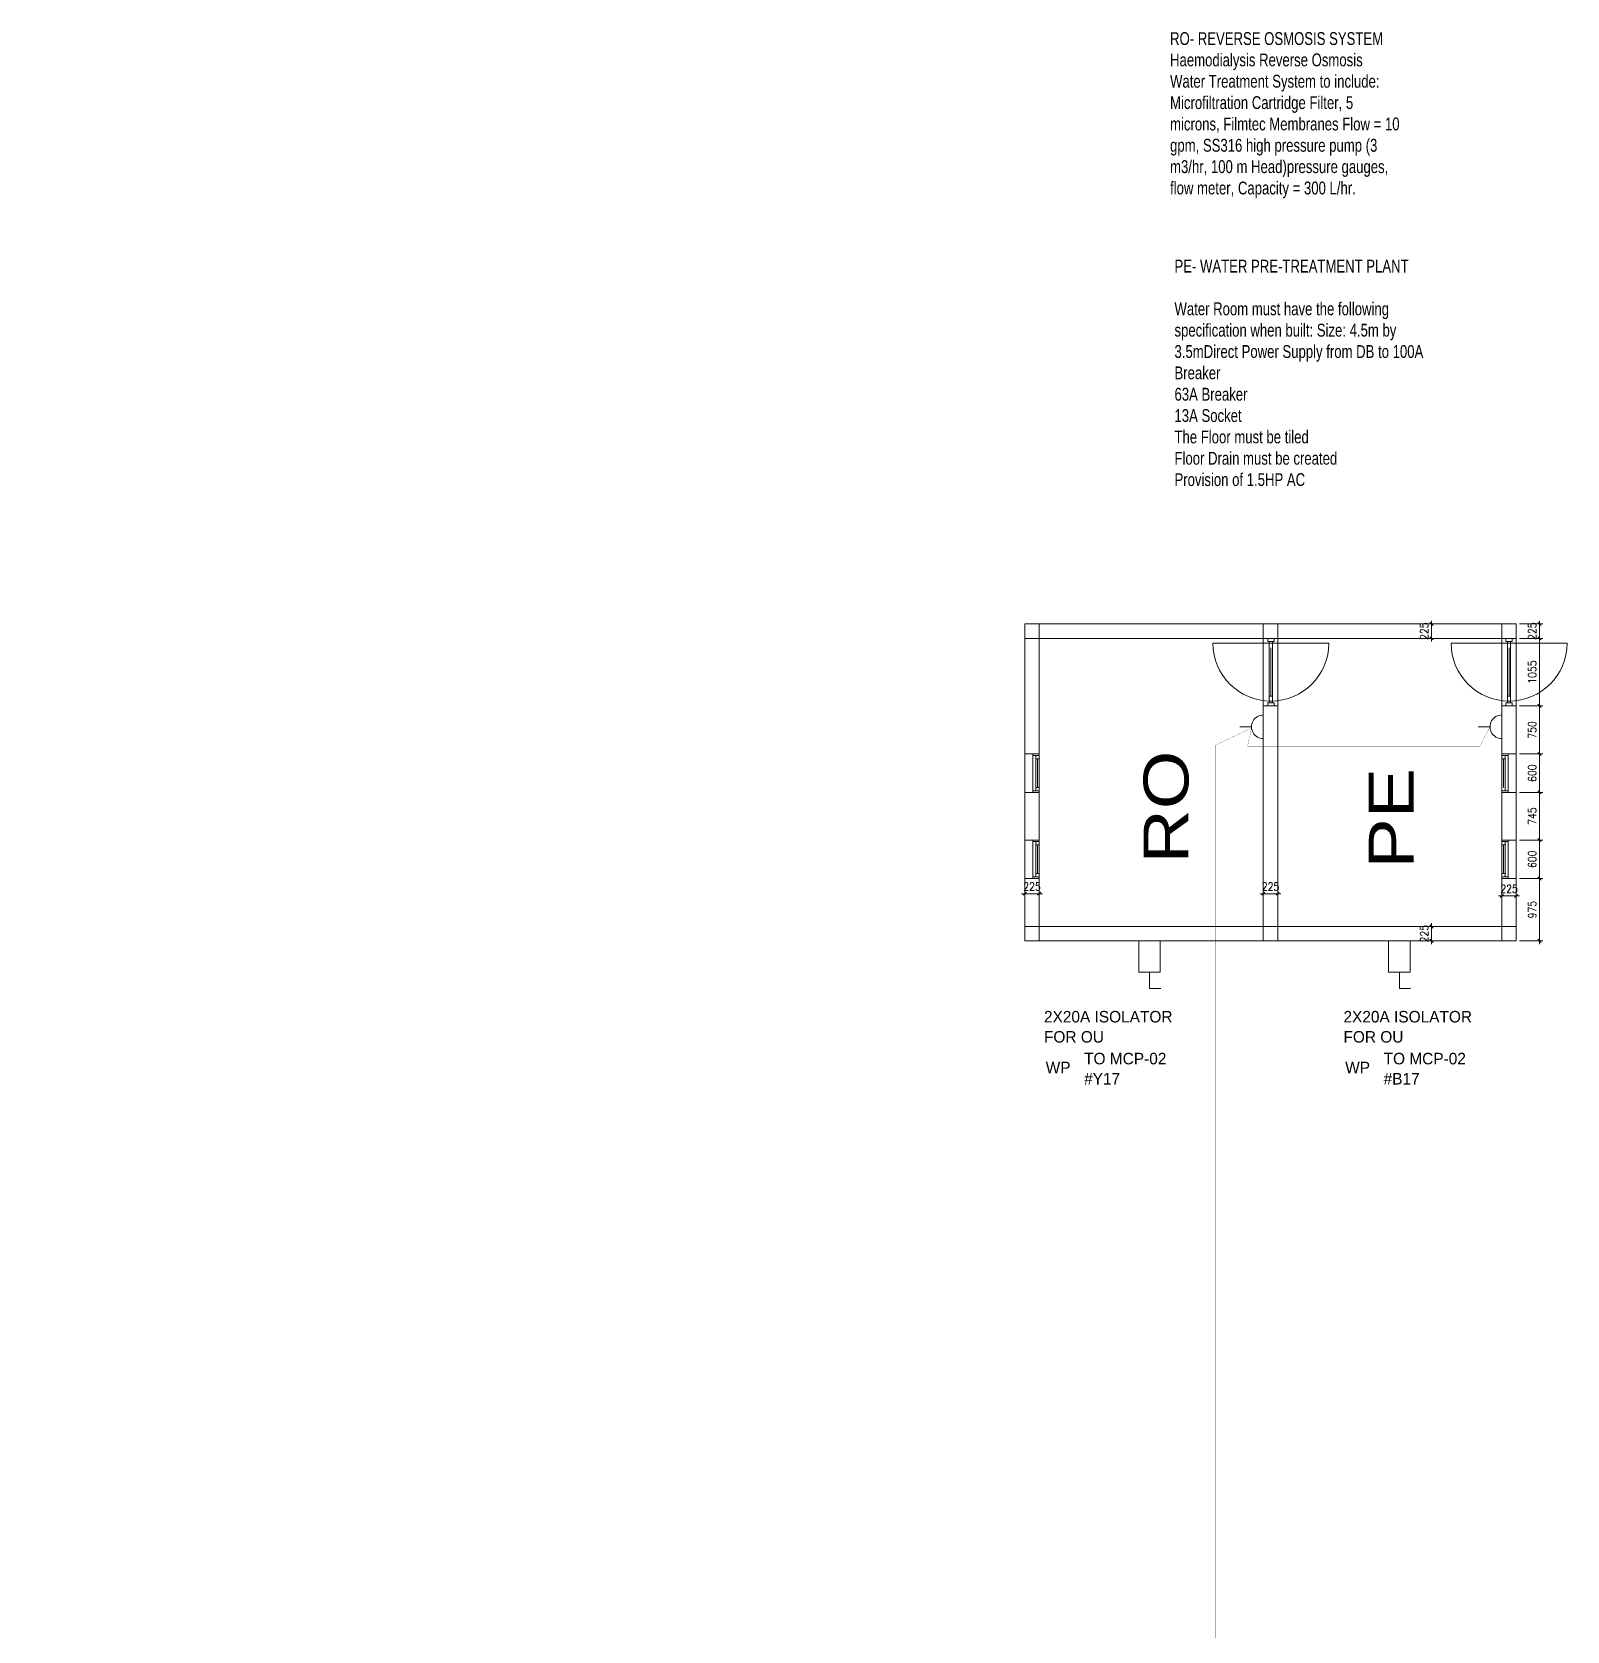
# Model space of a CAD drawing. Header units: metres. Extents: x 75097 to 220695, y -1557923 to -1361206.
# Drawn here: x 136781 to 160753, y -1386181 to -1361206 of the extents above; entities that cross this region are included whole.
import ezdxf

# ---------------------------------------------------------------- set-up
doc = ezdxf.new("R2010")
doc.units = ezdxf.units.M
doc.layers.get('0').update_dxf_attribs({"lineweight": 0})
for name, color, linetype, lineweight in [('A-100 - Copy$0$Aluminum', 8, 'Continuous', 0), ('A-100 - Copy$0$Dim', 8, 'Continuous', 9), ('A-100 - Copy$0$Dims', 8, 'Continuous', 0), ('A-100 - Copy$0$Medical Equipment and Furniture', 8, 'Continuous', 0), ('A-100 - Copy$0$Structure', 8, 'Continuous', 9), ('A-100 - Copy$0$Walls', 8, 'Continuous', 0), ('A-100 - Copy$0$ΗΜ ΙΑ Κείμενο', 8, 'Continuous', 15)]:
    doc.layers.add(name, color=color, linetype=linetype, lineweight=lineweight)
doc.layers.add('E-POWR', color=7, linetype='Continuous', lineweight=9, true_color=0x4e7e3e)
doc.layers.add('E-POWR-IDEN _1-100_', color=7, linetype='Continuous', lineweight=9, true_color=0x4e7e3e)
doc.styles.add('A-100 - Copy$0$MARI3', font='arial.ttf', dxfattribs={"width": 1.2})
doc.styles.add('A-100 - Copy$0$ROMANS', font='romans.shx', dxfattribs={"width": 0.85})
doc.styles.add('A-100 - Copy$0$X3G_ENTITY_2587EA', font='swisscl.ttf', dxfattribs={"height": 200})
doc.styles.add('Optima_5', font='', dxfattribs={"height": 3.001645})
doc.styles.get('Optima_5').set_extended_font_data('Optima')
doc.dimstyles.new('A-100 - Copy$0$Dim 1-50', dxfattribs={"dimscale": 0.5, "dimtxt": 250, "dimasz": 100, "dimexe": 100, "dimexo": 100, "dimgap": 100, "dimtad": 1, "dimdec": 0, "dimzin": 0, "dimdsep": 46, "dimtxsty": 'A-100 - Copy$0$ROMANS', "dimblk": 'A-100 - Copy$0$_Oblique', "dimcen": 100, "dimdle": 100, "dimclrd": 8, "dimclre": 8, "dimclrt": 256, "dimadec": 1, "dimazin": 0, "dimtfac": 1, "dimtdec": 0, "dimtix": 1, "dimtmove": 1, "dimatfit": 3, "dimfxl": 0.5, "dimtolj": 1, "dimtzin": 0, "dimlwd": -1, "dimlwe": -1, "dimarcsym": 0})

# ---------------------------------------------------------------- blocks, each defined once
blk = doc.blocks.new('NORMAL SOCKET')
at = {"layer": 'E-POWR'}
for p, q in [((0, 308), (0, 615)), ((-308, 0), (308, 0))]:
    blk.add_line(p, q, dxfattribs=at)
blk.add_ellipse((0, 0), major_axis=(33, 306), ratio=1, start_param=4.81904, end_param=7.960633, dxfattribs=at)
blk = doc.blocks.new('A-100 - Copy$0$_Oblique')
at = {"color": 0, "linetype": 'ByBlock', "lineweight": -2}
blk.add_line((-0.5, -0.5), (0.5, 0.5), dxfattribs=at)
blk = doc.blocks.new('*D204')
at = {"layer": 'A-100 - Copy$0$Dim', "color": 8, "transparency": 16777216}
for p, q in [((156010, -1374665), (155960, -1374665)), ((156235, -1374665), (156010, -1374665)), ((156235, -1374665), (156285, -1374665))]:
    blk.add_line(p, q, dxfattribs=at)
at = {"layer": 'A-100 - Copy$0$Dim', "color": 8, "transparency": 16777216, "xscale": 50, "yscale": 50, "zscale": 50}
blk.add_blockref('A-100 - Copy$0$_Oblique', (156010, -1374665), dxfattribs=at)
at = {"layer": 'A-100 - Copy$0$Dim', "color": 8, "transparency": 16777216, "xscale": 50, "yscale": 50, "zscale": 50, "rotation": 180}
blk.add_blockref('A-100 - Copy$0$_Oblique', (156235, -1374665), dxfattribs=at)
at = {"layer": 'A-100 - Copy$0$Dim', "transparency": 16777216, "insert": (156123, -1374553), "char_height": 125, "attachment_point": 5, "style": 'A-100 - Copy$0$ROMANS'}
blk.add_mtext('\\A1;225', dxfattribs=at)
blk = doc.blocks.new('*D205')
at = {"layer": 'A-100 - Copy$0$Dim', "color": 8, "transparency": 16777216}
for p, q in [((159735, -1374700), (159685, -1374700)), ((159735, -1374700), (159960, -1374700)), ((159960, -1374700), (160010, -1374700))]:
    blk.add_line(p, q, dxfattribs=at)
at = {"layer": 'A-100 - Copy$0$Dim', "color": 8, "transparency": 16777216, "xscale": 50, "yscale": 50, "zscale": 50}
blk.add_blockref('A-100 - Copy$0$_Oblique', (159735, -1374700), dxfattribs=at)
at = {"layer": 'A-100 - Copy$0$Dim', "color": 8, "transparency": 16777216, "xscale": 50, "yscale": 50, "zscale": 50, "rotation": 180}
blk.add_blockref('A-100 - Copy$0$_Oblique', (159960, -1374700), dxfattribs=at)
at = {"layer": 'A-100 - Copy$0$Dim', "transparency": 16777216, "insert": (159848, -1374588), "char_height": 125, "attachment_point": 5, "style": 'A-100 - Copy$0$ROMANS'}
blk.add_mtext('\\A1;225', dxfattribs=at)
blk = doc.blocks.new('*D206')
at = {"layer": 'A-100 - Copy$0$Dim', "color": 8, "transparency": 16777216}
for p, q in [((160010, -1374427), (160373, -1374427)), ((160323, -1375452), (160323, -1374377)), ((160010, -1375402), (160373, -1375402))]:
    blk.add_line(p, q, dxfattribs=at)
at = {"layer": 'A-100 - Copy$0$Dim', "color": 8, "transparency": 16777216, "xscale": 50, "yscale": 50, "zscale": 50}
for p, rotation in [((160323, -1374427), 90), ((160323, -1375402), 270)]:
    blk.add_blockref('A-100 - Copy$0$_Oblique', p, dxfattribs=dict(at, rotation=rotation))
at = {"layer": 'A-100 - Copy$0$Dim', "transparency": 16777216, "insert": (160210, -1374914), "char_height": 125, "attachment_point": 5, "rotation": 90, "style": 'A-100 - Copy$0$ROMANS'}
blk.add_mtext('\\A1;975', dxfattribs=at)
blk = doc.blocks.new('*D207')
at = {"layer": 'A-100 - Copy$0$Dim', "color": 8, "transparency": 16777216}
for p, q in [((160010, -1373827), (160373, -1373827)), ((160323, -1374477), (160323, -1373777)), ((160010, -1374427), (160373, -1374427))]:
    blk.add_line(p, q, dxfattribs=at)
at = {"layer": 'A-100 - Copy$0$Dim', "color": 8, "transparency": 16777216, "xscale": 50, "yscale": 50, "zscale": 50}
for p, rotation in [((160323, -1373827), 90), ((160323, -1374427), 270)]:
    blk.add_blockref('A-100 - Copy$0$_Oblique', p, dxfattribs=dict(at, rotation=rotation))
at = {"layer": 'A-100 - Copy$0$Dim', "transparency": 16777216, "insert": (160210, -1374127), "char_height": 125, "attachment_point": 5, "rotation": 90, "style": 'A-100 - Copy$0$ROMANS'}
blk.add_mtext('\\A1;600', dxfattribs=at)
blk = doc.blocks.new('*D208')
at = {"layer": 'A-100 - Copy$0$Dim', "color": 8, "transparency": 16777216}
for p, q in [((160010, -1373082), (160373, -1373082)), ((160323, -1373877), (160323, -1373032)), ((160010, -1373827), (160373, -1373827))]:
    blk.add_line(p, q, dxfattribs=at)
at = {"layer": 'A-100 - Copy$0$Dim', "color": 8, "transparency": 16777216, "xscale": 50, "yscale": 50, "zscale": 50}
for p, rotation in [((160323, -1373082), 90), ((160323, -1373827), 270)]:
    blk.add_blockref('A-100 - Copy$0$_Oblique', p, dxfattribs=dict(at, rotation=rotation))
at = {"layer": 'A-100 - Copy$0$Dim', "transparency": 16777216, "insert": (160210, -1373454), "char_height": 125, "attachment_point": 5, "rotation": 90, "style": 'A-100 - Copy$0$ROMANS'}
blk.add_mtext('\\A1;745', dxfattribs=at)
blk = doc.blocks.new('*D209')
at = {"layer": 'A-100 - Copy$0$Dim', "color": 8, "transparency": 16777216}
for p, q in [((160010, -1372482), (160373, -1372482)), ((160323, -1373132), (160323, -1372432)), ((160010, -1373082), (160373, -1373082))]:
    blk.add_line(p, q, dxfattribs=at)
at = {"layer": 'A-100 - Copy$0$Dim', "color": 8, "transparency": 16777216, "xscale": 50, "yscale": 50, "zscale": 50}
for p, rotation in [((160323, -1372482), 90), ((160323, -1373082), 270)]:
    blk.add_blockref('A-100 - Copy$0$_Oblique', p, dxfattribs=dict(at, rotation=rotation))
at = {"layer": 'A-100 - Copy$0$Dim', "transparency": 16777216, "insert": (160210, -1372782), "char_height": 125, "attachment_point": 5, "rotation": 90, "style": 'A-100 - Copy$0$ROMANS'}
blk.add_mtext('\\A1;600', dxfattribs=at)
blk = doc.blocks.new('*D210')
at = {"layer": 'A-100 - Copy$0$Dim', "color": 8, "transparency": 16777216}
for p, q in [((160010, -1371732), (160373, -1371732)), ((160323, -1372532), (160323, -1371682)), ((160010, -1372482), (160373, -1372482))]:
    blk.add_line(p, q, dxfattribs=at)
at = {"layer": 'A-100 - Copy$0$Dim', "color": 8, "transparency": 16777216, "xscale": 50, "yscale": 50, "zscale": 50}
for p, rotation in [((160323, -1371732), 90), ((160323, -1372482), 270)]:
    blk.add_blockref('A-100 - Copy$0$_Oblique', p, dxfattribs=dict(at, rotation=rotation))
at = {"layer": 'A-100 - Copy$0$Dim', "transparency": 16777216, "insert": (160210, -1372107), "char_height": 125, "attachment_point": 5, "rotation": 90, "style": 'A-100 - Copy$0$ROMANS'}
blk.add_mtext('\\A1;750', dxfattribs=at)
blk = doc.blocks.new('*D218')
at = {"layer": 'A-100 - Copy$0$Dim', "color": 8, "transparency": 16777216}
for p, q in [((160010, -1370677), (160373, -1370677)), ((160323, -1371782), (160323, -1370627)), ((160010, -1371732), (160373, -1371732))]:
    blk.add_line(p, q, dxfattribs=at)
at = {"layer": 'A-100 - Copy$0$Dim', "color": 8, "transparency": 16777216, "xscale": 50, "yscale": 50, "zscale": 50}
for p, rotation in [((160323, -1370677), 90), ((160323, -1371732), 270)]:
    blk.add_blockref('A-100 - Copy$0$_Oblique', p, dxfattribs=dict(at, rotation=rotation))
at = {"layer": 'A-100 - Copy$0$Dim', "transparency": 16777216, "insert": (160210, -1371204), "char_height": 125, "attachment_point": 5, "rotation": 90, "style": 'A-100 - Copy$0$ROMANS'}
blk.add_mtext('\\A1;1055', dxfattribs=at)
blk = doc.blocks.new('*D211')
at = {"layer": 'A-100 - Copy$0$Dim', "color": 8, "transparency": 16777216}
for p, q in [((160010, -1370452), (160373, -1370452)), ((160323, -1370452), (160323, -1370402)), ((160323, -1370677), (160323, -1370452)), ((160010, -1370677), (160373, -1370677)), ((160323, -1370677), (160323, -1370727))]:
    blk.add_line(p, q, dxfattribs=at)
at = {"layer": 'A-100 - Copy$0$Dim', "color": 8, "transparency": 16777216, "xscale": 50, "yscale": 50, "zscale": 50}
for p, rotation in [((160323, -1370452), 270), ((160323, -1370677), 90)]:
    blk.add_blockref('A-100 - Copy$0$_Oblique', p, dxfattribs=dict(at, rotation=rotation))
at = {"layer": 'A-100 - Copy$0$Dim', "transparency": 16777216, "insert": (160210, -1370564), "char_height": 125, "attachment_point": 5, "rotation": 90, "style": 'A-100 - Copy$0$ROMANS'}
blk.add_mtext('\\A1;225', dxfattribs=at)
blk = doc.blocks.new('*D212')
at = {"layer": 'A-100 - Copy$0$Dim', "color": 8, "transparency": 16777216}
for p, q in [((158635, -1375177), (158635, -1375127)), ((158635, -1375177), (158635, -1375402)), ((158635, -1375402), (158635, -1375452))]:
    blk.add_line(p, q, dxfattribs=at)
at = {"layer": 'A-100 - Copy$0$Dim', "color": 8, "transparency": 16777216, "xscale": 50, "yscale": 50, "zscale": 50}
for p, rotation in [((158635, -1375177), 270), ((158635, -1375402), 90)]:
    blk.add_blockref('A-100 - Copy$0$_Oblique', p, dxfattribs=dict(at, rotation=rotation))
at = {"layer": 'A-100 - Copy$0$Dim', "transparency": 16777216, "insert": (158523, -1375289), "char_height": 125, "attachment_point": 5, "rotation": 90, "style": 'A-100 - Copy$0$ROMANS'}
blk.add_mtext('\\A1;225', dxfattribs=at)
blk = doc.blocks.new('*D213')
at = {"layer": 'A-100 - Copy$0$Dim', "color": 8, "transparency": 16777216}
for p, q in [((158635, -1370452), (158635, -1370402)), ((158635, -1370677), (158635, -1370452)), ((158635, -1370677), (158635, -1370727))]:
    blk.add_line(p, q, dxfattribs=at)
at = {"layer": 'A-100 - Copy$0$Dim', "color": 8, "transparency": 16777216, "xscale": 50, "yscale": 50, "zscale": 50}
for p, rotation in [((158635, -1370452), 270), ((158635, -1370677), 90)]:
    blk.add_blockref('A-100 - Copy$0$_Oblique', p, dxfattribs=dict(at, rotation=rotation))
at = {"layer": 'A-100 - Copy$0$Dim', "transparency": 16777216, "insert": (158523, -1370564), "char_height": 125, "attachment_point": 5, "rotation": 90, "style": 'A-100 - Copy$0$ROMANS'}
blk.add_mtext('\\A1;225', dxfattribs=at)
blk = doc.blocks.new('*D214')
at = {"layer": 'A-100 - Copy$0$Dim', "color": 8, "transparency": 16777216}
for p, q in [((152285, -1374665), (152235, -1374665)), ((152510, -1374665), (152285, -1374665)), ((152510, -1374665), (152560, -1374665))]:
    blk.add_line(p, q, dxfattribs=at)
at = {"layer": 'A-100 - Copy$0$Dim', "color": 8, "transparency": 16777216, "xscale": 50, "yscale": 50, "zscale": 50}
blk.add_blockref('A-100 - Copy$0$_Oblique', (152285, -1374665), dxfattribs=at)
at = {"layer": 'A-100 - Copy$0$Dim', "color": 8, "transparency": 16777216, "xscale": 50, "yscale": 50, "zscale": 50, "rotation": 180}
blk.add_blockref('A-100 - Copy$0$_Oblique', (152510, -1374665), dxfattribs=at)
at = {"layer": 'A-100 - Copy$0$Dim', "transparency": 16777216, "insert": (152398, -1374553), "char_height": 125, "attachment_point": 5, "style": 'A-100 - Copy$0$ROMANS'}
blk.add_mtext('\\A1;225', dxfattribs=at)
blk = doc.blocks.new('GI-041_dwg__U120-3902841-GI-041')
at = {"layer": 'E-POWR', "flags": 128}
blk.add_lwpolyline([(-0.115, 0), (0.115, 0), (0.115, 0.157), (-0.115, 0.157)], close=True, dxfattribs=at)
blk.add_lwpolyline([(0.235, 0.161), (0.235, 0.079), (0.115, 0.079)], dxfattribs=at)
blk = doc.blocks.new('A-100 - Copy')
blk.add_line((152510, -1372551.6), (152510, -1372001.6))
at = {"layer": 'A-100 - Copy$0$Aluminum'}
for p, q in [((156103.6, -1370751.6), (155223.6, -1370751.6)), ((156103.6, -1370726.6), (156103.6, -1371681.6, 0)), ((156103.6, -1370751.6), (156153.6, -1370751.6)), ((156128.6, -1370826.6), (156128.6, -1371581.6, 0)), ((156153.6, -1370726.6), (156153.6, -1371681.6, 0)), ((156153.6, -1370751.6), (157033.6, -1370751.6)), ((159822.5, -1370751.6, 0), (158942.5, -1370751.6, 0)), ((159822.5, -1370726.6, 0), (159822.5, -1371681.6, 0)), ((159822.5, -1370751.6, 0), (159872.5, -1370751.6, 0)), ((159847.5, -1370826.6, 0), (159847.5, -1371581.6, 0)), ((159872.5, -1370726.6, 0), (159872.5, -1371681.6, 0)), ((159872.5, -1370751.6, 0), (160752.5, -1370751.6, 0)), ((156103.6, -1371581.6, 0), (156153.6, -1371581.6, 0)), ((159822.5, -1371581.6, 0), (159872.5, -1371581.6, 0)), ((156103.6, -1371656.6, 0), (156153.6, -1371656.6, 0)), ((159822.5, -1371656.6, 0), (159872.5, -1371656.6, 0)), ((152410, -1372481.6, -2.4), (152410, -1373081.6, -2.4)), ((152410, -1372506.6, -2.4), (152510, -1372506.6, -2.4)), ((152460, -1372506.6, -2.4), (152460, -1373056.6, -2.4)), ((152460, -1372556.6, -2.4), (152510, -1372556.6, -2.4)), ((152485, -1373006.6, -2.4), (152485, -1372556.6, -2.4)), ((159835, -1372506.6, -2.4), (159735, -1372506.6, -2.4)), ((159785, -1372556.6, -2.4), (159735, -1372556.6, -2.4)), ((159760, -1373006.6, -2.4), (159760, -1372556.6, -2.4)), ((159785, -1372506.6, -2.4), (159785, -1373056.6, -2.4)), ((159835, -1372481.6, -2.4), (159835, -1373081.6, -2.4)), ((152410, -1373056.6, -2.4), (152510, -1373056.6, -2.4)), ((152460, -1373006.6, -2.4), (152510, -1373006.6, -2.4)), ((159835, -1373056.6, -2.4), (159735, -1373056.6, -2.4)), ((152410, -1373826.6), (152410, -1374426.6)), ((152410, -1373851.6, -2.4), (152510, -1373851.6, -2.4)), ((152460, -1373851.6, -2.4), (152460, -1374401.6, -2.4)), ((159835, -1373851.6, -2.4), (159735, -1373851.6, -2.4)), ((159785, -1373851.6, -2.4), (159785, -1374401.6, -2.4)), ((159835, -1373826.6), (159835, -1374426.6)), ((152460, -1373901.6, -2.4), (152510, -1373901.6, -2.4)), ((152485, -1374351.6, -2.4), (152485, -1373901.6, -2.4)), ((159785, -1373901.6, -2.4), (159735, -1373901.6, -2.4)), ((159760, -1374351.6, -2.4), (159760, -1373901.6, -2.4)), ((152460, -1374351.6, -2.4), (152510, -1374351.6, -2.4)), ((159785, -1374351.6, -2.4), (159735, -1374351.6, -2.4)), ((152410, -1374401.6, -2.4), (152510, -1374401.6, -2.4)), ((159835, -1374401.6, -2.4), (159735, -1374401.6, -2.4))]:
    blk.add_line(p, q, dxfattribs=at)
for points in [[(156078.6, -1370726.6), (156178.6, -1370726.6), (156178.6, -1370676.6), (156078.6, -1370676.6)], [(156078.6, -1371681.6), (156178.6, -1371681.6), (156178.6, -1371731.6), (156078.6, -1371731.6)]]:
    blk.add_lwpolyline(points, close=True, dxfattribs=at)
at = {"layer": 'A-100 - Copy$0$Aluminum', "elevation": 0}
for points in [[(159797.5, -1370726.6), (159897.5, -1370726.6), (159897.5, -1370676.6), (159797.5, -1370676.6)], [(159797.5, -1371681.6), (159897.5, -1371681.6), (159897.5, -1371731.6), (159797.5, -1371731.6)]]:
    blk.add_lwpolyline(points, close=True, dxfattribs=at)
at = {"layer": 'A-100 - Copy$0$Aluminum'}
for centre in [(156128.6, -1370751.6), (159847.5, -1370751.6, 0)]:
    blk.add_arc(centre, 905, 180, 0, dxfattribs=at)
at = {"layer": 'A-100 - Copy$0$Structure'}
for points in [[(152285, -1370676.6), (152285, -1370451.6), (152510, -1370451.6), (152510, -1370676.6)], [(156010, -1370676.6), (156010, -1370451.6), (156235, -1370451.6), (156235, -1370676.6)], [(152285, -1375401.6), (152285, -1375176.6), (152510, -1375176.6), (152510, -1375401.6)], [(156010, -1375401.6), (156010, -1375176.6), (156235, -1375176.6), (156235, -1375401.6)], [(159735, -1375401.6), (159735, -1375176.6), (159960, -1375176.6), (159960, -1375401.6)]]:
    blk.add_lwpolyline(points, close=True, dxfattribs=at)
at = {"layer": 'A-100 - Copy$0$Structure', "elevation": 0}
blk.add_lwpolyline([(159735, -1370676.6), (159735, -1370451.6), (159960, -1370451.6), (159960, -1370676.6)], close=True, dxfattribs=at)
at = {"layer": 'A-100 - Copy$0$Walls'}
for p, q in [((159735, -1370451.6, 0), (152510, -1370451.6, 0)), ((152285, -1375401.6), (152285, -1370676.6)), ((152285, -1375401.6), (152285, -1370676.6)), ((159735, -1370676.6), (152510, -1370676.6)), ((159735, -1370676.6), (152510, -1370676.6)), ((152510, -1375401.6), (152510, -1370676.6)), ((152510, -1375401.6), (152510, -1370676.6)), ((156010, -1375401.6), (156010, -1370676.6)), ((156235, -1375401.6), (156235, -1370676.6)), ((159735, -1375401.6), (159735, -1370676.6)), ((159960, -1375401.6), (159960, -1370676.6)), ((156235, -1371731.6, 0), (156010, -1371731.6, 0)), ((159960, -1371731.6), (159735, -1371731.6)), ((152285, -1372481.6), (152510, -1372481.6)), ((159960, -1372481.6), (159735, -1372481.6)), ((152510, -1373081.6), (152285, -1373081.6)), ((159735, -1373081.6), (159960, -1373081.6)), ((152510, -1373826.6), (152285, -1373826.6)), ((159735, -1373826.6), (159960, -1373826.6)), ((152510, -1374426.6), (152285, -1374426.6)), ((159735, -1374426.6), (159960, -1374426.6)), ((159735, -1375176.6), (152510, -1375176.6)), ((159735, -1375176.6), (159960, -1375176.6)), ((159735, -1375401.6), (152510, -1375401.6)), ((159735, -1375401.6, 0), (152735, -1375401.6))]:
    blk.add_line(p, q, dxfattribs=at)
at = {"layer": 'A-100 - Copy$0$ΗΜ ΙΑ Κείμενο'}
blk.add_line((152285, -1375401.6, 0), (152285, -1370901.6, 0), dxfattribs=at)
at = {"layer": 'A-100 - Copy$0$Dims', "style": 'A-100 - Copy$0$MARI3', "width": 1.2}
for s, p in [('RO', (154841.3, -1374193.7, 0)), ('PE', (158358.2, -1374269.7, 0))]:
    blk.add_text(s, height=701.14, rotation=90, dxfattribs=at).set_placement(p)
at = {"layer": 'A-100 - Copy$0$Medical Equipment and Furniture', "char_height": 200, "attachment_point": 2, "style": 'A-100 - Copy$0$X3G_ENTITY_2587EA'}
for s, insert, width in [('\\pxql;RO- REVERSE OSMOSIS SYSTEM\\PHaemodialysis Reverse Osmosis Water Treatment System to include:\\PMicrofiltration Cartridge Filter, 5 microns, Filmtec Membranes Flow = 10 gpm, SS316 high pressure pump (3 m3/hr, 100 m Head)pressure gauges, flow meter, Capacity = 300 L/hr. ', (156341.6, -1361208.9, 0), 3575.279), ('\\pxql;PE- WATER PRE-TREATMENT PLANT\\P\\PWater Room must have the following specification when built: Size: 4.5m by 3.5mDirect Power Supply from DB to 100A Breaker \\P63A Breaker \\P13A Socket \\PThe Floor must be tiled \\PFloor Drain must be created \\PProvision of 1.5HP AC ', (156587.6, -1364763.2, 0), 3929.434)]:
    blk.add_mtext(s, dxfattribs=dict(at, insert=insert, width=width))
at = {"layer": 'A-100 - Copy$0$Dim'}
for base, p1, p2, angle, picture, middle in [((158635.1, -1370451.6, 0), (158635.1, -1370676.6, 0), (158635.1, -1370451.6, 0), 90, '*D213', (158522.6, -1370564.1, 0)), ((160322.7, -1370451.6, 0), (159960, -1370676.6, 0), (159960, -1370451.6, 0), 90, '*D211', (160210.2, -1370564.1, 0)), ((160322.7, -1370676.6, 0), (159960, -1371731.6), (159960, -1370676.6, 0), 90, '*D218', (160210.2, -1371204.1, 0)), ((160322.7, -1371731.6, 0), (159960, -1372481.6), (159960, -1371731.6), 90, '*D210', (160210.2, -1372106.6, 0)), ((160322.7, -1372481.6, 0), (159960, -1373081.6), (159960, -1372481.6), 90, '*D209', (160210.2, -1372781.6, 0)), ((160322.7, -1373081.6, 0), (159960, -1373826.6), (159960, -1373081.6), 90, '*D208', (160210.2, -1373454.1, 0)), ((160322.7, -1373826.6, 0), (159960, -1374426.6), (159960, -1373826.6), 90, '*D207', (160210.2, -1374126.6, 0)), ((152285, -1374665.1, 0), (152510, -1374665.1, 0), (152285, -1374665.1), 180, '*D214', (152397.5, -1374552.6, 0)), ((156010, -1374665.1, 0), (156235, -1374665.1), (156010, -1374665.1), 180, '*D204', (156122.5, -1374552.6, 0)), ((159960, -1374700.2, 0), (159735, -1374700.2), (159960, -1374700.2), 180, '*D205', (159847.5, -1374587.7, 0)), ((160322.7, -1374426.6, 0), (159960, -1375401.6), (159960, -1374426.6), 90, '*D206', (160210.2, -1374914.1, 0)), ((158635.1, -1375401.6, 0), (158635.1, -1375176.6, 0), (158635.1, -1375401.6), 90, '*D212', (158522.6, -1375289.1, 0))]:
    dim = blk.add_linear_dim(base=base, p1=p1, p2=p2, angle=angle, dimstyle='A-100 - Copy$0$Dim 1-50', dxfattribs=at)
    dim.commit()
    dim.dimension.update_dxf_attribs({"geometry": picture, "text_midpoint": middle})

msp = doc.modelspace()

# ---------------------------------------------------------------- block references
at = {"layer": 'E-POWR', "color": 85, "xscale": -0.6, "yscale": 0.6, "zscale": 0.6, "rotation": 90}
msp.add_blockref('NORMAL SOCKET', (159735, -1372057.8), dxfattribs=at)

# ---------------------------------------------------------------- next in the draw order: block references
msp.add_blockref('A-100 - Copy', (0, 0))

# ---------------------------------------------------------------- next in the draw order: linework, layer by layer
at = {"layer": 'E-POWR', "const_width": 3, "elevation": -2.4}
msp.add_lwpolyline([(136783, -1391552.7), (136783, -1389429.2), (155262.5, -1389429.2), (155262.5, -1372344.2), (155826.5, -1372077.4)], dxfattribs=at)
at = {"layer": 'E-POWR', "const_width": 3}
msp.add_lwpolyline([(159550.4, -1372057.8), (159390.7, -1372361), (155764.5, -1372361), (155826.5, -1372077.4)], dxfattribs=at)

# ---------------------------------------------------------------- next in the draw order: block references
at = {"color": 85, "xscale": 2127.341102341351, "yscale": 2127.341102341351, "zscale": 2127.341102341351, "rotation": 270}
for p in [(154065.3, -1375645.2), (157967, -1375645.2)]:
    msp.add_blockref('GI-041_dwg__U120-3902841-GI-041', p, dxfattribs=at)
at = {"layer": 'E-POWR', "color": 85, "xscale": -0.6, "yscale": 0.6, "zscale": 0.6, "rotation": 90}
msp.add_blockref('NORMAL SOCKET', (156010, -1372057.8), dxfattribs=at)

# ---------------------------------------------------------------- next in the draw order: texts
at = {"layer": 'E-POWR-IDEN _1-100_', "attachment_point": 1, "rotation": 360, "line_spacing_factor": 1.047943, "style": 'Optima_5'}
for s, insert, char_height, width in [('2X20A ISOLATOR\\PFOR OU', (152584.5, -1376495.7, 0), 180.099, 2475.925), ('2X20A ISOLATOR\\PFOR OU', (157261.6, -1376495.7, 0), 180.099, 2475.925), ('WP', (152612, -1377289.3, 0), 180.1, 3.637978807091713e-12), ('TO MCP-02 \\P#Y17', (153211.7, -1377150.1, 0), 180.1, 2475.925), ('WP', (157289.1, -1377289.3, 0), 180.1, 3.637978807091713e-12), ('TO MCP-02 \\P#B17', (157888.8, -1377150.1, 0), 180.1, 2475.925)]:
    msp.add_mtext(s, dxfattribs=dict(at, insert=insert, char_height=char_height, width=width))

doc.saveas('drawing.dxf')
